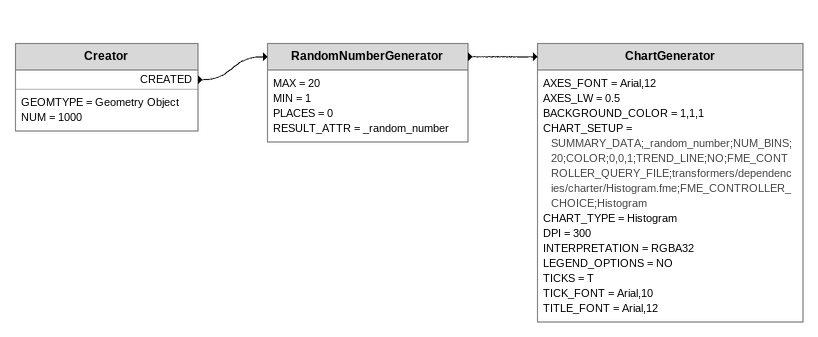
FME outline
Creator
    GEOMTYPE = Geometry Object
    NUM = 1000
    CREATED -> RandomNumberGenerator
RandomNumberGenerator
    MAX = 20
    MIN = 1
    PLACES = 0
    RESULT_ATTR = _random_number
    -> ChartGenerator
ChartGenerator
    AXES_FONT = Arial,12
    AXES_LW = 0.5
    BACKGROUND_COLOR = 1,1,1
    CHART_SETUP = SUMMARY_DATA;_random_number;NUM_BINS;20;COLOR;0,0,1;TREND_LINE;NO;FME_CONTROLLER_QUERY_FILE;transformers/dependencies/charter/Histogram.fme;FME_CONTROLLER_CHOICE;Histogram
    CHART_TYPE = Histogram
    DPI = 300
    INTERPRETATION = RGBA32
    LEGEND_OPTIONS = NO
    TICKS = T
    TICK_FONT = Arial,10
    TITLE_FONT = Arial,12
